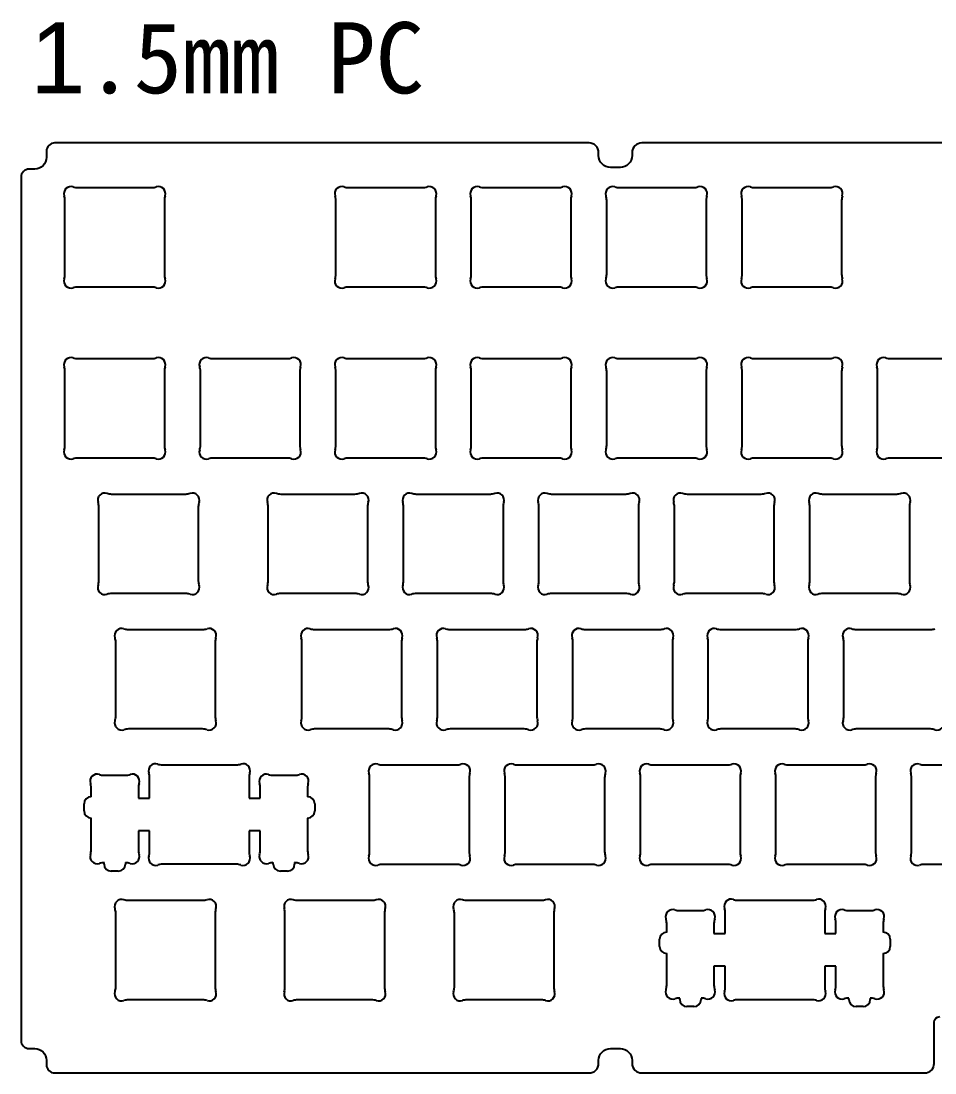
# Model space of a CAD drawing. Header units: millimetres. Extents: x 0 to 655, y 0 to 148.
# Drawn here: x 332.7 to 461.3, y 0 to 148 of the extents above; entities that cross this region are included whole.
import ezdxf

# ---------------------------------------------------------------- set-up
doc = ezdxf.new("R2010")
doc.units = ezdxf.units.MM
doc.styles.get("Standard").update_dxf_attribs({"font": 'arial.ttf'})

msp = doc.modelspace()

# ---------------------------------------------------------------- linework, layer by layer
for p, q in [((340.7, 124.53), (351.14, 124.53)), ((378.8, 124.53), (389.24, 124.53)), ((397.85, 124.53), (408.29, 124.53)), ((416.9, 124.53), (427.34, 124.53)), ((435.95, 124.53), (446.39, 124.53)), ((338.92, 112.3), (338.92, 122.75)), ((352.92, 122.75), (352.92, 112.3)), ((377.02, 112.3), (377.02, 122.75)), ((391.02, 122.75), (391.02, 112.3)), ((396.07, 112.3), (396.07, 122.75)), ((410.07, 122.75), (410.07, 112.3)), ((415.12, 112.3), (415.12, 122.75)), ((429.12, 122.75), (429.12, 112.3)), ((434.17, 112.3), (434.17, 122.75)), ((448.17, 122.75), (448.17, 112.3)), ((351.14, 110.53), (340.7, 110.53)), ((389.24, 110.53), (378.8, 110.53)), ((408.29, 110.53), (397.85, 110.53)), ((427.34, 110.53), (416.9, 110.53)), ((446.39, 110.53), (435.95, 110.53)), ((340.7, 100.48), (351.14, 100.48)), ((359.75, 100.48), (370.19, 100.48)), ((378.8, 100.48), (389.24, 100.48)), ((397.85, 100.48), (408.29, 100.48)), ((416.9, 100.48), (427.34, 100.48)), ((435.95, 100.48), (446.39, 100.48)), ((455, 100.48), (465.44, 100.48)), ((338.92, 88.25), (338.92, 98.7)), ((352.92, 98.7), (352.92, 88.25)), ((357.97, 88.25), (357.97, 98.7)), ((371.97, 98.7), (371.97, 88.25)), ((377.02, 88.25), (377.02, 98.7)), ((391.02, 98.7), (391.02, 88.25)), ((396.07, 88.25), (396.07, 98.7)), ((410.07, 98.7), (410.07, 88.25)), ((415.12, 88.25), (415.12, 98.7)), ((429.12, 98.7), (429.12, 88.25)), ((434.17, 88.25), (434.17, 98.7)), ((448.17, 98.7), (448.17, 88.25)), ((453.22, 88.25), (453.22, 98.7)), ((351.14, 86.48), (340.7, 86.48)), ((370.19, 86.48), (359.75, 86.48)), ((389.24, 86.48), (378.8, 86.48)), ((408.29, 86.48), (397.85, 86.48)), ((427.34, 86.48), (416.9, 86.48)), ((446.39, 86.48), (435.95, 86.48)), ((465.44, 86.48), (455, 86.48)), ((345.46, 81.43), (355.9, 81.43)), ((369.27, 81.43), (379.71, 81.43)), ((388.32, 81.43), (398.76, 81.43)), ((407.37, 81.43), (417.81, 81.43)), ((426.42, 81.43), (436.86, 81.43)), ((445.47, 81.43), (455.91, 81.43)), ((343.68, 69.2), (343.68, 79.65)), ((357.68, 79.65), (357.68, 69.2)), ((367.49, 69.2), (367.49, 79.65)), ((381.49, 79.65), (381.49, 69.2)), ((386.54, 69.2), (386.54, 79.65)), ((400.54, 79.65), (400.54, 69.2)), ((405.59, 69.2), (405.59, 79.65)), ((419.59, 79.65), (419.59, 69.2)), ((424.64, 69.2), (424.64, 79.65)), ((438.64, 79.65), (438.64, 69.2)), ((443.69, 69.2), (443.69, 79.65)), ((457.69, 79.65), (457.69, 69.2)), ((355.9, 67.43), (345.46, 67.43)), ((379.71, 67.43), (369.27, 67.43)), ((398.76, 67.43), (388.32, 67.43)), ((417.81, 67.43), (407.37, 67.43)), ((436.86, 67.43), (426.42, 67.43)), ((455.91, 67.43), (445.47, 67.43)), ((347.84, 62.38), (358.28, 62.38)), ((374.03, 62.38), (384.48, 62.38)), ((393.08, 62.38), (403.53, 62.38)), ((412.13, 62.38), (422.58, 62.38)), ((431.18, 62.38), (441.63, 62.38)), ((450.23, 62.38), (460.68, 62.38)), ((346.06, 50.15), (346.06, 60.6)), ((360.06, 60.6), (360.06, 50.15)), ((372.26, 50.15), (372.26, 60.6)), ((386.26, 60.6), (386.26, 50.15)), ((391.31, 50.15), (391.31, 60.6)), ((405.31, 60.6), (405.31, 50.15)), ((410.36, 50.15), (410.36, 60.6)), ((424.36, 60.6), (424.36, 50.15)), ((429.41, 50.15), (429.41, 60.6)), ((443.41, 60.6), (443.41, 50.15)), ((448.46, 50.15), (448.46, 60.6)), ((358.28, 48.38), (347.84, 48.38)), ((384.48, 48.38), (374.03, 48.38)), ((403.53, 48.38), (393.08, 48.38)), ((422.58, 48.38), (412.13, 48.38)), ((441.63, 48.38), (431.18, 48.38)), ((460.68, 48.38), (450.23, 48.38)), ((352.6, 43.35), (363.04, 43.35)), ((383.56, 43.33), (394, 43.33)), ((402.61, 43.33), (413.05, 43.33)), ((421.66, 43.33), (432.1, 43.33)), ((440.71, 43.33), (451.15, 43.33)), ((459.76, 43.33), (470.2, 43.33)), ((344.38, 41.88), (347.47, 41.88)), ((350.82, 38.65), (350.82, 41.57)), ((364.82, 41.57), (364.82, 38.65)), ((368.18, 41.88), (371.27, 41.88)), ((381.78, 31.1), (381.78, 41.55)), ((395.78, 41.55), (395.78, 31.1)), ((400.83, 31.1), (400.83, 41.55)), ((414.83, 41.55), (414.83, 31.1)), ((419.88, 31.1), (419.88, 41.55)), ((433.88, 41.55), (433.88, 31.1)), ((438.93, 31.1), (438.93, 41.55)), ((452.93, 41.55), (452.93, 31.1)), ((457.98, 31.1), (457.98, 41.55)), ((342.6, 38.85), (342.6, 40.1)), ((349.25, 40.1), (349.25, 38.65)), ((366.4, 38.65), (366.4, 40.1)), ((373.05, 40.1), (373.05, 38.85)), ((349.25, 38.65), (350.82, 38.65)), ((364.82, 38.65), (366.4, 38.65)), ((341.6, 36.85), (341.6, 37.85)), ((374.05, 37.85), (374.05, 36.85)), ((342.6, 31.36), (342.6, 35.85)), ((373.05, 35.85), (373.05, 31.36)), ((350.82, 34.05), (349.25, 34.05)), ((349.25, 34.05), (349.25, 31.36)), ((350.82, 31.13), (350.82, 34.05)), ((364.82, 34.05), (364.82, 31.13)), ((366.4, 34.05), (364.82, 34.05)), ((366.4, 31.36), (366.4, 34.05)), ((344.42, 29.38), (344.42, 29.58)), ((346.42, 28.38), (345.42, 28.38)), ((347.42, 29.58), (347.42, 29.38)), ((363.04, 29.35), (352.6, 29.35)), ((368.22, 29.38), (368.22, 29.58)), ((370.22, 28.38), (369.22, 28.38)), ((371.22, 29.58), (371.22, 29.38)), ((394, 29.33), (383.56, 29.33)), ((413.05, 29.33), (402.61, 29.33)), ((432.1, 29.33), (421.66, 29.33)), ((451.15, 29.33), (440.71, 29.33)), ((470.2, 29.33), (459.76, 29.33)), ((347.84, 24.28), (358.28, 24.28)), ((371.65, 24.28), (382.09, 24.28)), ((395.46, 24.28), (405.91, 24.28)), ((433.56, 24.3), (444.01, 24.3)), ((346.06, 12.05), (346.06, 22.5)), ((360.06, 22.5), (360.06, 12.05)), ((369.87, 12.05), (369.87, 22.5)), ((383.87, 22.5), (383.87, 12.05)), ((393.69, 12.05), (393.69, 22.5)), ((407.69, 22.5), (407.69, 12.05)), ((425.34, 22.83), (428.43, 22.83)), ((431.79, 19.6), (431.79, 22.52)), ((445.79, 22.52), (445.79, 19.6)), ((449.14, 22.83), (452.23, 22.83)), ((423.56, 19.8), (423.56, 21.05)), ((430.21, 21.05), (430.21, 19.6)), ((447.36, 19.6), (447.36, 21.05)), ((454.01, 21.05), (454.01, 19.8)), ((430.21, 19.6), (431.79, 19.6)), ((445.79, 19.6), (447.36, 19.6)), ((422.56, 17.8), (422.56, 18.8)), ((455.01, 18.8), (455.01, 17.8)), ((423.56, 12.31), (423.56, 16.8)), ((454.01, 16.8), (454.01, 12.31)), ((431.79, 15), (430.21, 15)), ((430.21, 15), (430.21, 12.31)), ((431.79, 12.08), (431.79, 15)), ((445.79, 15), (445.79, 12.08)), ((447.36, 15), (445.79, 15)), ((447.36, 12.31), (447.36, 15)), ((425.39, 10.33), (425.39, 10.53)), ((428.39, 10.53), (428.39, 10.33)), ((449.19, 10.33), (449.19, 10.53)), ((452.19, 10.53), (452.19, 10.33)), ((358.28, 10.28), (347.84, 10.28)), ((382.09, 10.28), (371.65, 10.28)), ((405.91, 10.28), (395.46, 10.28)), ((427.39, 9.33), (426.39, 9.33)), ((444.01, 10.3), (433.56, 10.3)), ((451.19, 9.33), (450.19, 9.33))]:
    msp.add_line(p, q)
msp.add_lwpolyline([(567.54, 130.8), (420.04, 130.8, 0.414214), (418.69, 129.45), (418.69, 129.02, -0.414214), (417.04, 127.37), (415.64, 127.37, -0.414214), (413.99, 129.02), (413.99, 129.45, 0.414214), (412.64, 130.8), (337.47, 130.8, 0.414214), (336.32, 129.65), (336.32, 128.78, -0.414214), (334.67, 127.13), (333.89, 127.13, 0.414214), (332.74, 125.98), (332.74, 4.58, 0.414214), (333.89, 3.43), (334.67, 3.43, -0.414214), (336.32, 1.78), (336.32, 1.15, 0.414214), (337.47, 0), (412.64, 0, 0.414214), (413.99, 1.35), (413.99, 1.78, -0.414214), (415.64, 3.43), (417.04, 3.43, -0.414214), (418.69, 1.78), (418.69, 1.35, 0.414214), (420.04, 0), (459.83, 0, 0.414214), (461.18, 1.35), (461.18, 7.14, -0.41418), (461.96, 7.93)], format="xyb")
for centre, radius, start, end in [((339.77, 123.67), 1, 72.0237, 197.9763), ((340.7, 126.53), 2, 252.0237, 270), ((351.14, 126.53), 2, 270, 287.9763), ((352.06, 123.67), 1, 342.0237, 107.9763), ((377.87, 123.67), 1, 72.0237, 197.9763), ((378.8, 126.53), 2, 252.0237, 270), ((389.24, 126.53), 2, 270, 287.9763), ((390.16, 123.67), 1, 342.0237, 107.9763), ((396.92, 123.67), 1, 72.0237, 197.9763), ((397.85, 126.53), 2, 252.0237, 270), ((408.29, 126.53), 2, 270, 287.9763), ((409.21, 123.67), 1, 342.0237, 107.9763), ((415.97, 123.67), 1, 72.0237, 197.9763), ((416.9, 126.53), 2, 252.0237, 270), ((427.34, 126.53), 2, 270, 287.9763), ((428.26, 123.67), 1, 342.0237, 107.9763), ((435.02, 123.67), 1, 72.0237, 197.9763), ((435.95, 126.53), 2, 252.0237, 270), ((446.39, 126.53), 2, 270, 287.9763), ((447.31, 123.67), 1, 342.0237, 107.9763), ((336.92, 122.75), 2, 0, 17.9763), ((354.92, 122.75), 2, 162.0237, 180), ((375.02, 122.75), 2, 0, 17.9763), ((393.02, 122.75), 2, 162.0237, 180), ((394.07, 122.75), 2, 0, 17.9763), ((412.07, 122.75), 2, 162.0237, 180), ((413.12, 122.75), 2, 0, 17.9763), ((431.12, 122.75), 2, 162.0237, 180), ((432.17, 122.75), 2, 0, 17.9763), ((450.17, 122.75), 2, 162.0237, 180), ((339.77, 111.38), 1, 162.0237, 287.9763), ((336.92, 112.3), 2, 342.0237, 360), ((352.06, 111.38), 1, 252.0237, 17.9763), ((354.92, 112.3), 2, 180, 197.9763), ((377.87, 111.38), 1, 162.0237, 287.9763), ((375.02, 112.3), 2, 342.0237, 360), ((390.16, 111.38), 1, 252.0237, 17.9763), ((393.02, 112.3), 2, 180, 197.9763), ((396.92, 111.38), 1, 162.0237, 287.9763), ((394.07, 112.3), 2, 342.0237, 360), ((409.21, 111.38), 1, 252.0237, 17.9763), ((412.07, 112.3), 2, 180, 197.9763), ((415.97, 111.38), 1, 162.0237, 287.9763), ((413.12, 112.3), 2, 342.0237, 360), ((428.26, 111.38), 1, 252.0237, 17.9763), ((431.12, 112.3), 2, 180, 197.9763), ((435.02, 111.38), 1, 162.0237, 287.9763), ((432.17, 112.3), 2, 342.0237, 360), ((447.31, 111.38), 1, 252.0237, 17.9763), ((450.17, 112.3), 2, 180, 197.9763), ((340.7, 108.53), 2, 90, 107.9763), ((351.14, 108.53), 2, 72.0237, 90), ((378.8, 108.53), 2, 90, 107.9763), ((389.24, 108.53), 2, 72.0237, 90), ((397.85, 108.53), 2, 90, 107.9763), ((408.29, 108.53), 2, 72.0237, 90), ((416.9, 108.53), 2, 90, 107.9763), ((427.34, 108.53), 2, 72.0237, 90), ((435.95, 108.53), 2, 90, 107.9763), ((446.39, 108.53), 2, 72.0237, 90), ((339.77, 99.62), 1, 72.0237, 197.9763), ((352.06, 99.62), 1, 342.0237, 107.9763), ((358.82, 99.62), 1, 72.0237, 197.9763), ((371.11, 99.62), 1, 342.0237, 107.9763), ((377.87, 99.62), 1, 72.0237, 197.9763), ((390.16, 99.62), 1, 342.0237, 107.9763), ((396.92, 99.62), 1, 72.0237, 197.9763), ((409.21, 99.62), 1, 342.0237, 107.9763), ((415.97, 99.62), 1, 72.0237, 197.9763), ((428.26, 99.62), 1, 342.0237, 107.9763), ((435.02, 99.62), 1, 72.0237, 197.9763), ((447.31, 99.62), 1, 342.0237, 107.9763), ((454.07, 99.62), 1, 72.0237, 197.9763), ((336.92, 98.7), 2, 0, 17.9763), ((340.7, 102.48), 2, 252.0237, 270), ((351.14, 102.48), 2, 270, 287.9763), ((354.92, 98.7), 2, 162.0237, 180), ((355.97, 98.7), 2, 0, 17.9763), ((359.75, 102.48), 2, 252.0237, 270), ((370.19, 102.48), 2, 270, 287.9763), ((373.97, 98.7), 2, 162.0237, 180), ((375.02, 98.7), 2, 0, 17.9763), ((378.8, 102.48), 2, 252.0237, 270), ((389.24, 102.48), 2, 270, 287.9763), ((393.02, 98.7), 2, 162.0237, 180), ((394.07, 98.7), 2, 0, 17.9763), ((397.85, 102.48), 2, 252.0237, 270), ((408.29, 102.48), 2, 270, 287.9763), ((412.07, 98.7), 2, 162.0237, 180), ((413.12, 98.7), 2, 0, 17.9763), ((416.9, 102.48), 2, 252.0237, 270), ((427.34, 102.48), 2, 270, 287.9763), ((431.12, 98.7), 2, 162.0237, 180), ((432.17, 98.7), 2, 0, 17.9763), ((435.95, 102.48), 2, 252.0237, 270), ((446.39, 102.48), 2, 270, 287.9763), ((450.17, 98.7), 2, 162.0237, 180), ((451.22, 98.7), 2, 0, 17.9763), ((455, 102.48), 2, 252.0237, 270), ((339.77, 87.33), 1, 162.0237, 287.9763), ((336.92, 88.25), 2, 342.0237, 360), ((352.06, 87.33), 1, 252.0237, 17.9763), ((354.92, 88.25), 2, 180, 197.9763), ((358.82, 87.33), 1, 162.0237, 287.9763), ((355.97, 88.25), 2, 342.0237, 360), ((371.11, 87.33), 1, 252.0237, 17.9763), ((373.97, 88.25), 2, 180, 197.9763), ((377.87, 87.33), 1, 162.0237, 287.9763), ((375.02, 88.25), 2, 342.0237, 360), ((390.16, 87.33), 1, 252.0237, 17.9763), ((393.02, 88.25), 2, 180, 197.9763), ((396.92, 87.33), 1, 162.0237, 287.9763), ((394.07, 88.25), 2, 342.0237, 360), ((409.21, 87.33), 1, 252.0237, 17.9763), ((412.07, 88.25), 2, 180, 197.9763), ((415.97, 87.33), 1, 162.0237, 287.9763), ((413.12, 88.25), 2, 342.0237, 360), ((428.26, 87.33), 1, 252.0237, 17.9763), ((431.12, 88.25), 2, 180, 197.9763), ((435.02, 87.33), 1, 162.0237, 287.9763), ((432.17, 88.25), 2, 342.0237, 360), ((447.31, 87.33), 1, 252.0237, 17.9763), ((450.17, 88.25), 2, 180, 197.9763), ((454.07, 87.33), 1, 162.0237, 287.9763), ((451.22, 88.25), 2, 342.0237, 360), ((340.7, 84.48), 2, 90, 107.9763), ((351.14, 84.48), 2, 72.0237, 90), ((359.75, 84.48), 2, 90, 107.9763), ((370.19, 84.48), 2, 72.0237, 90), ((378.8, 84.48), 2, 90, 107.9763), ((389.24, 84.48), 2, 72.0237, 90), ((397.85, 84.48), 2, 90, 107.9763), ((408.29, 84.48), 2, 72.0237, 90), ((416.9, 84.48), 2, 90, 107.9763), ((427.34, 84.48), 2, 72.0237, 90), ((435.95, 84.48), 2, 90, 107.9763), ((446.39, 84.48), 2, 72.0237, 90), ((455, 84.48), 2, 90, 107.9763), ((344.53, 80.57), 1, 72.0237, 197.9763), ((345.46, 83.43), 2, 252.0237, 270), ((355.9, 83.43), 2, 270, 287.9763), ((356.83, 80.57), 1, 342.0237, 107.9763), ((368.35, 80.57), 1, 72.0237, 197.9763), ((369.27, 83.43), 2, 252.0237, 270), ((379.71, 83.43), 2, 270, 287.9763), ((380.64, 80.57), 1, 342.0237, 107.9763), ((387.4, 80.57), 1, 72.0237, 197.9763), ((388.32, 83.43), 2, 252.0237, 270), ((398.76, 83.43), 2, 270, 287.9763), ((399.69, 80.57), 1, 342.0237, 107.9763), ((406.45, 80.57), 1, 72.0237, 197.9763), ((407.37, 83.43), 2, 252.0237, 270), ((417.81, 83.43), 2, 270, 287.9763), ((418.74, 80.57), 1, 342.0237, 107.9763), ((425.5, 80.57), 1, 72.0237, 197.9763), ((426.42, 83.43), 2, 252.0237, 270), ((436.86, 83.43), 2, 270, 287.9763), ((437.79, 80.57), 1, 342.0237, 107.9763), ((444.55, 80.57), 1, 72.0237, 197.9763), ((445.47, 83.43), 2, 252.0237, 270), ((455.91, 83.43), 2, 270, 287.9763), ((456.84, 80.57), 1, 342.0237, 107.9763), ((341.68, 79.65), 2, 0, 17.9763), ((359.68, 79.65), 2, 162.0237, 180), ((365.49, 79.65), 2, 0, 17.9763), ((383.49, 79.65), 2, 162.0237, 180), ((384.54, 79.65), 2, 0, 17.9763), ((402.54, 79.65), 2, 162.0237, 180), ((403.59, 79.65), 2, 0, 17.9763), ((421.59, 79.65), 2, 162.0237, 180), ((422.64, 79.65), 2, 0, 17.9763), ((440.64, 79.65), 2, 162.0237, 180), ((441.69, 79.65), 2, 0, 17.9763), ((459.69, 79.65), 2, 162.0237, 180), ((344.53, 68.28), 1, 162.0237, 287.9763), ((341.68, 69.2), 2, 342.0237, 360), ((356.83, 68.28), 1, 252.0237, 17.9763), ((359.68, 69.2), 2, 180, 197.9763), ((368.35, 68.28), 1, 162.0237, 287.9763), ((365.49, 69.2), 2, 342.0237, 360), ((380.64, 68.28), 1, 252.0237, 17.9763), ((383.49, 69.2), 2, 180, 197.9763), ((387.4, 68.28), 1, 162.0237, 287.9763), ((384.54, 69.2), 2, 342.0237, 360), ((399.69, 68.28), 1, 252.0237, 17.9763), ((402.54, 69.2), 2, 180, 197.9763), ((406.45, 68.28), 1, 162.0237, 287.9763), ((403.59, 69.2), 2, 342.0237, 360), ((418.74, 68.28), 1, 252.0237, 17.9763), ((421.59, 69.2), 2, 180, 197.9763), ((425.5, 68.28), 1, 162.0237, 287.9763), ((422.64, 69.2), 2, 342.0237, 360), ((437.79, 68.28), 1, 252.0237, 17.9763), ((440.64, 69.2), 2, 180, 197.9763), ((444.55, 68.28), 1, 162.0237, 287.9763), ((441.69, 69.2), 2, 342.0237, 360), ((456.84, 68.28), 1, 252.0237, 17.9763), ((459.69, 69.2), 2, 180, 197.9763), ((345.46, 65.43), 2, 90, 107.9763), ((355.9, 65.43), 2, 72.0237, 90), ((369.27, 65.43), 2, 90, 107.9763), ((379.71, 65.43), 2, 72.0237, 90), ((388.32, 65.43), 2, 90, 107.9763), ((398.76, 65.43), 2, 72.0237, 90), ((407.37, 65.43), 2, 90, 107.9763), ((417.81, 65.43), 2, 72.0237, 90), ((426.42, 65.43), 2, 90, 107.9763), ((436.86, 65.43), 2, 72.0237, 90), ((445.47, 65.43), 2, 90, 107.9763), ((455.91, 65.43), 2, 72.0237, 90), ((346.91, 61.52), 1, 72.0237, 197.9763), ((347.84, 64.38), 2, 252.0237, 270), ((358.28, 64.38), 2, 270, 287.9763), ((359.21, 61.52), 1, 342.0237, 107.9763), ((373.11, 61.52), 1, 72.0237, 197.9763), ((374.03, 64.38), 2, 252.0237, 270), ((384.48, 64.38), 2, 270, 287.9763), ((385.4, 61.52), 1, 342.0237, 107.9763), ((392.16, 61.52), 1, 72.0237, 197.9763), ((393.08, 64.38), 2, 252.0237, 270), ((403.53, 64.38), 2, 270, 287.9763), ((404.45, 61.52), 1, 342.0237, 107.9763), ((411.21, 61.52), 1, 72.0237, 197.9763), ((412.13, 64.38), 2, 252.0237, 270), ((422.58, 64.38), 2, 270, 287.9763), ((423.5, 61.52), 1, 342.0237, 107.9763), ((430.26, 61.52), 1, 72.0237, 197.9763), ((431.18, 64.38), 2, 252.0237, 270), ((441.63, 64.38), 2, 270, 287.9763), ((442.55, 61.52), 1, 342.0237, 107.9763), ((449.31, 61.52), 1, 72.0237, 197.9763), ((450.23, 64.38), 2, 252.0237, 270), ((460.68, 64.38), 2, 270, 287.9763), ((344.06, 60.6), 2, 0, 17.9763), ((362.06, 60.6), 2, 162.0237, 180), ((370.26, 60.6), 2, 0, 17.9763), ((388.26, 60.6), 2, 162.0237, 180), ((389.31, 60.6), 2, 0, 17.9763), ((407.31, 60.6), 2, 162.0237, 180), ((408.36, 60.6), 2, 0, 17.9763), ((426.36, 60.6), 2, 162.0237, 180), ((427.41, 60.6), 2, 0, 17.9763), ((445.41, 60.6), 2, 162.0237, 180), ((446.46, 60.6), 2, 0, 17.9763), ((346.91, 49.23), 1, 162.0237, 287.9763), ((344.06, 50.15), 2, 342.0237, 360), ((359.21, 49.23), 1, 252.0237, 17.9763), ((362.06, 50.15), 2, 180, 197.9763), ((373.11, 49.23), 1, 162.0237, 287.9763), ((370.26, 50.15), 2, 342.0237, 360), ((385.4, 49.23), 1, 252.0237, 17.9763), ((388.26, 50.15), 2, 180, 197.9763), ((392.16, 49.23), 1, 162.0237, 287.9763), ((389.31, 50.15), 2, 342.0237, 360), ((404.45, 49.23), 1, 252.0237, 17.9763), ((407.31, 50.15), 2, 180, 197.9763), ((411.21, 49.23), 1, 162.0237, 287.9763), ((408.36, 50.15), 2, 342.0237, 360), ((423.5, 49.23), 1, 252.0237, 17.9763), ((426.36, 50.15), 2, 180, 197.9763), ((430.26, 49.23), 1, 162.0237, 287.9763), ((427.41, 50.15), 2, 342.0237, 360), ((442.55, 49.23), 1, 252.0237, 17.9763), ((445.41, 50.15), 2, 180, 197.9763), ((449.31, 49.23), 1, 162.0237, 287.9763), ((446.46, 50.15), 2, 342.0237, 360), ((461.6, 49.23), 1, 252.0237, 17.9763), ((347.84, 46.38), 2, 90, 107.9763), ((358.28, 46.38), 2, 72.0237, 90), ((374.03, 46.38), 2, 90, 107.9763), ((384.48, 46.38), 2, 72.0237, 90), ((393.08, 46.38), 2, 90, 107.9763), ((403.53, 46.38), 2, 72.0237, 90), ((412.13, 46.38), 2, 90, 107.9763), ((422.58, 46.38), 2, 72.0237, 90), ((431.18, 46.38), 2, 90, 107.9763), ((441.63, 46.38), 2, 72.0237, 90), ((450.23, 46.38), 2, 90, 107.9763), ((460.68, 46.38), 2, 72.0237, 90), ((351.68, 42.5), 1, 72.0237, 197.9763), ((352.6, 45.35), 2, 252.0237, 270), ((363.04, 45.35), 2, 270, 287.9763), ((363.97, 42.5), 1, 342.0237, 107.9763), ((382.63, 42.47), 1, 72.0237, 197.9763), ((383.56, 45.33), 2, 252.0237, 270), ((394, 45.33), 2, 270, 287.9763), ((394.93, 42.47), 1, 342.0237, 107.9763), ((401.68, 42.47), 1, 72.0237, 197.9763), ((402.61, 45.33), 2, 252.0237, 270), ((413.05, 45.33), 2, 270, 287.9763), ((413.98, 42.47), 1, 342.0237, 107.9763), ((420.73, 42.47), 1, 72.0237, 197.9763), ((421.66, 45.33), 2, 252.0237, 270), ((432.1, 45.33), 2, 270, 287.9763), ((433.03, 42.47), 1, 342.0237, 107.9763), ((439.78, 42.47), 1, 72.0237, 197.9763), ((440.71, 45.33), 2, 252.0237, 270), ((451.15, 45.33), 2, 270, 287.9763), ((452.08, 42.47), 1, 342.0237, 107.9763), ((458.83, 42.47), 1, 72.0237, 197.9763), ((459.76, 45.33), 2, 252.0237, 270), ((343.45, 41.03), 1, 72.0237, 197.9763), ((344.38, 43.88), 2, 252.0237, 270), ((347.47, 43.88), 2, 270, 287.9763), ((348.4, 41.03), 1, 342.0237, 107.9763), ((348.82, 41.57), 2, 0, 17.9763), ((366.82, 41.57), 2, 162.0237, 180), ((367.25, 41.03), 1, 72.0237, 197.9763), ((368.18, 43.88), 2, 252.0237, 270), ((371.27, 43.88), 2, 270, 287.9763), ((372.2, 41.03), 1, 342.0237, 107.9763), ((379.78, 41.55), 2, 0, 17.9763), ((397.78, 41.55), 2, 162.0237, 180), ((398.83, 41.55), 2, 0, 17.9763), ((416.83, 41.55), 2, 162.0237, 180), ((417.88, 41.55), 2, 0, 17.9763), ((435.88, 41.55), 2, 162.0237, 180), ((436.93, 41.55), 2, 0, 17.9763), ((454.93, 41.55), 2, 162.0237, 180), ((455.98, 41.55), 2, 0, 17.9763), ((340.6, 40.1), 2, 360, 17.9763), ((351.25, 40.1), 2, 162.0237, 180), ((364.4, 40.1), 2, 0, 17.9763), ((375.05, 40.1), 2, 162.0237, 180), ((342.6, 37.85), 1, 90, 180), ((373.05, 37.85), 1, 0, 90), ((342.6, 36.85), 1, 180, 270), ((373.05, 36.85), 1, 270, 0), ((340.6, 31.36), 2, 342.0237, 0), ((351.25, 31.36), 2, 180, 197.9763), ((348.82, 31.13), 2, 342.0237, 360), ((366.82, 31.13), 2, 180, 197.9763), ((364.4, 31.36), 2, 342.0237, 0), ((375.05, 31.36), 2, 180, 197.9763), ((379.78, 31.1), 2, 342.0237, 360), ((397.78, 31.1), 2, 180, 197.9763), ((398.83, 31.1), 2, 342.0237, 360), ((416.83, 31.1), 2, 180, 197.9763), ((417.88, 31.1), 2, 342.0237, 360), ((435.88, 31.1), 2, 180, 197.9763), ((436.93, 31.1), 2, 342.0237, 360), ((454.93, 31.1), 2, 180, 197.9763), ((455.98, 31.1), 2, 342.0237, 360), ((343.45, 30.43), 1, 162.0237, 287.9763), ((348.4, 30.43), 1, 252.0237, 17.9763), ((351.68, 30.2), 1, 162.0237, 287.9763), ((363.97, 30.2), 1, 252.0237, 17.9763), ((367.25, 30.43), 1, 162.0237, 287.9763), ((372.2, 30.43), 1, 252.0237, 17.9763), ((382.63, 30.18), 1, 162.0237, 287.9763), ((394.93, 30.18), 1, 252.0237, 17.9763), ((401.68, 30.18), 1, 162.0237, 287.9763), ((413.98, 30.18), 1, 252.0237, 17.9763), ((420.73, 30.18), 1, 162.0237, 287.9763), ((433.03, 30.18), 1, 252.0237, 17.9763), ((439.78, 30.18), 1, 162.0237, 287.9763), ((452.08, 30.18), 1, 252.0237, 17.9763), ((458.83, 30.18), 1, 162.0237, 287.9763), ((344.38, 27.58), 2, 88.6942, 107.9763), ((345.42, 29.38), 1, 180, 270), ((346.42, 29.38), 1, 270, 0), ((347.47, 27.58), 2, 72.0237, 91.3058), ((352.6, 27.35), 2, 90, 107.9763), ((363.04, 27.35), 2, 72.0237, 90), ((368.18, 27.58), 2, 88.6942, 107.9763), ((369.22, 29.38), 1, 180, 270), ((370.22, 29.38), 1, 270, 360), ((371.27, 27.58), 2, 72.0237, 91.3058), ((383.56, 27.33), 2, 90, 107.9763), ((394, 27.33), 2, 72.0237, 90), ((402.61, 27.33), 2, 90, 107.9763), ((413.05, 27.33), 2, 72.0237, 90), ((421.66, 27.33), 2, 90, 107.9763), ((432.1, 27.33), 2, 72.0237, 90), ((440.71, 27.33), 2, 90, 107.9763), ((451.15, 27.33), 2, 72.0237, 90), ((459.76, 27.33), 2, 90, 107.9763), ((346.91, 23.42), 1, 72.0237, 197.9763), ((347.84, 26.28), 2, 252.0237, 270), ((358.28, 26.28), 2, 270, 287.9763), ((359.21, 23.42), 1, 342.0237, 107.9763), ((370.73, 23.42), 1, 72.0237, 197.9763), ((371.65, 26.28), 2, 252.0237, 270), ((382.09, 26.28), 2, 270, 287.9763), ((383.02, 23.42), 1, 342.0237, 107.9763), ((394.54, 23.42), 1, 72.0237, 197.9763), ((395.46, 26.28), 2, 252.0237, 270), ((405.91, 26.28), 2, 270, 287.9763), ((406.83, 23.42), 1, 342.0237, 107.9763), ((432.64, 23.45), 1, 72.0237, 197.9763), ((433.56, 26.3), 2, 252.0237, 270), ((444.01, 26.3), 2, 270, 287.9763), ((444.93, 23.45), 1, 342.0237, 107.9763), ((344.06, 22.5), 2, 0, 17.9763), ((362.06, 22.5), 2, 162.0237, 180), ((367.87, 22.5), 2, 0, 17.9763), ((385.87, 22.5), 2, 162.0237, 180), ((391.69, 22.5), 2, 0, 17.9763), ((409.69, 22.5), 2, 162.0237, 180), ((424.41, 21.98), 1, 72.0237, 197.9763), ((425.34, 24.83), 2, 252.0237, 270), ((428.43, 24.83), 2, 270, 287.9763), ((429.36, 21.98), 1, 342.0237, 107.9763), ((429.79, 22.52), 2, 0, 17.9763), ((447.79, 22.52), 2, 162.0237, 180), ((448.21, 21.98), 1, 72.0237, 197.9763), ((449.14, 24.83), 2, 252.0237, 270), ((452.23, 24.83), 2, 270, 287.9763), ((453.16, 21.98), 1, 342.0237, 107.9763), ((421.56, 21.05), 2, 360, 17.9763), ((432.21, 21.05), 2, 162.0237, 180), ((445.36, 21.05), 2, 0, 17.9763), ((456.01, 21.05), 2, 162.0237, 180), ((423.56, 18.8), 1, 90, 180), ((454.01, 18.8), 1, 0, 90), ((423.56, 17.8), 1, 180, 270), ((454.01, 17.8), 1, 270, 0), ((344.06, 12.05), 2, 342.0237, 360), ((362.06, 12.05), 2, 180, 197.9763), ((367.87, 12.05), 2, 342.0237, 360), ((385.87, 12.05), 2, 180, 197.9763), ((391.69, 12.05), 2, 342.0237, 360), ((409.69, 12.05), 2, 180, 197.9763), ((421.56, 12.31), 2, 342.0237, 0), ((432.21, 12.31), 2, 180, 197.9763), ((429.79, 12.08), 2, 342.0237, 360), ((447.79, 12.08), 2, 180, 197.9763), ((445.36, 12.31), 2, 342.0237, 0), ((456.01, 12.31), 2, 180, 197.9763), ((346.91, 11.13), 1, 162.0237, 287.9763), ((359.21, 11.13), 1, 252.0237, 17.9763), ((370.73, 11.13), 1, 162.0237, 287.9763), ((383.02, 11.13), 1, 252.0237, 17.9763), ((394.54, 11.13), 1, 162.0237, 287.9763), ((406.83, 11.13), 1, 252.0237, 17.9763), ((424.41, 11.38), 1, 162.0237, 287.9763), ((425.34, 8.53), 2, 88.6942, 107.9763), ((428.43, 8.53), 2, 72.0237, 91.3058), ((429.36, 11.38), 1, 252.0237, 17.9763), ((432.64, 11.15), 1, 162.0237, 287.9763), ((444.93, 11.15), 1, 252.0237, 17.9763), ((448.21, 11.38), 1, 162.0237, 287.9763), ((449.14, 8.53), 2, 88.6942, 107.9763), ((452.23, 8.53), 2, 72.0237, 91.3058), ((453.16, 11.38), 1, 252.0237, 17.9763), ((347.84, 8.28), 2, 90, 107.9763), ((358.28, 8.28), 2, 72.0237, 90), ((371.65, 8.28), 2, 90, 107.9763), ((382.09, 8.28), 2, 72.0237, 90), ((395.46, 8.28), 2, 90, 107.9763), ((405.91, 8.28), 2, 72.0237, 90), ((426.39, 10.33), 1, 180, 270), ((427.39, 10.33), 1, 270, 0), ((433.56, 8.3), 2, 90, 107.9763), ((444.01, 8.3), 2, 72.0237, 90), ((450.19, 10.33), 1, 180, 270), ((451.19, 10.33), 1, 270, 360)]:
    msp.add_arc(centre, radius, start, end)

# ---------------------------------------------------------------- texts
at = {"insert": (334.03, 147.79), "char_height": 10, "attachment_point": 1}
msp.add_mtext_dynamic_manual_height_columns('1{\\fSimSun|b0|i0|c134|p2;.5mm PC}', width=198.0663, gutter_width=12.5, heights=[0], dxfattribs=at)

doc.saveas('drawing.dxf')
